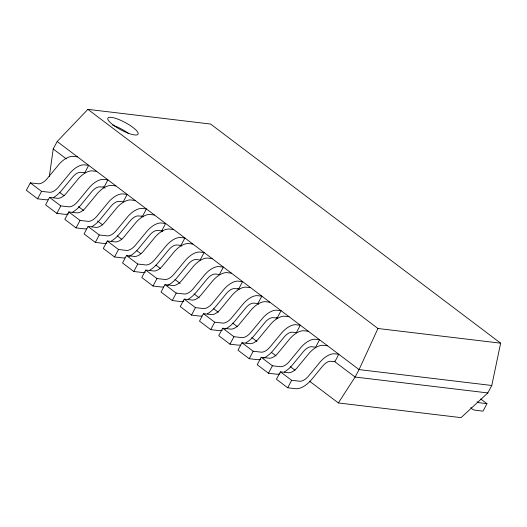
<?xml version="1.0" encoding="UTF-8"?>
<svg xmlns="http://www.w3.org/2000/svg" width="527" height="527" viewBox="0 0 527 527"><rect width="100%" height="100%" fill="white"/><g stroke="black" fill="none" stroke-linecap="round" stroke-linejoin="round"><path stroke-width="0.79" d="M49.334 176.519L53.214 148.963L57.173 141.519L87.89 109.359L210.596 124.049L500.65 343.182L491.783 385.481L487.824 392.931L461.059 417.641L338.36 402.951L309.487 381.14M500.65 343.182L377.951 328.499L359.065 369.598L355.106 377.042L338.36 402.951M77.443 156.835L72.423 156.308A18.676 9.769 -52.9 0 0 59.34 163.917L46.653 179.259A11.199 5.863 -52.9 0 1 38.807 183.824L30.309 182.869L26.35 190.313L37.595 198.811L45.421 199.746A19.921 10.421 -52.9 0 0 47.878 199.68M37.595 198.811L41.554 191.367L50.052 192.322A11.199 5.863 -52.9 0 0 57.898 187.757L70.585 172.415A18.676 9.769 -52.9 0 1 83.674 164.806L88.694 165.333L84.735 172.777L80.822 172.309A9.96 5.211 -52.9 0 0 72.601 177.085L61.857 190.188A19.921 10.421 -52.9 0 1 53.464 197.553M96.685 171.367L91.665 170.84A18.676 9.769 -52.9 0 0 78.582 178.455L65.895 193.798A11.199 5.863 -52.9 0 1 58.042 198.363L49.545 197.401L45.585 204.851L56.837 213.349L64.663 214.285A19.921 10.421 -52.9 0 0 68.444 213.929M56.837 213.349L60.796 205.899L69.294 206.861A11.199 5.863 -52.9 0 0 77.14 202.296L89.827 186.947A18.676 9.769 -52.9 0 1 102.91 179.338L107.93 179.865L103.971 187.309L100.058 186.841A9.96 5.211 -52.9 0 0 91.843 191.624L81.092 204.726A19.921 10.421 -52.9 0 1 72.7 212.091M115.92 185.906L110.901 185.379A18.676 9.769 -52.9 0 0 97.818 192.987L85.13 208.33A11.199 5.863 -52.9 0 1 77.285 212.895L68.787 211.94L64.828 219.384L76.072 227.881L83.898 228.817A19.921 10.421 -52.9 0 0 86.356 228.751M76.072 227.881L80.032 220.438L88.529 221.393A11.199 5.863 -52.9 0 0 96.375 216.828L109.063 201.485A18.676 9.769 -52.9 0 1 122.145 193.877L127.172 194.404L123.213 201.848L119.3 201.38A9.96 5.211 -52.9 0 0 111.078 206.156L100.334 219.258A19.921 10.421 -52.9 0 1 91.942 226.623M135.162 200.438L130.143 199.911A18.676 9.769 -52.9 0 0 117.053 207.519L104.366 222.868A11.199 5.863 -52.9 0 1 96.52 227.427L88.022 226.472L84.063 233.922L95.315 242.413L103.14 243.355A19.921 10.421 -52.9 0 0 106.922 243M95.315 242.413L99.274 234.97L107.771 235.925A11.199 5.863 -52.9 0 0 115.617 231.366L128.305 216.017A18.676 9.769 -52.9 0 1 141.388 208.409L146.407 208.936L142.448 216.38L138.535 215.912A9.96 5.211 -52.9 0 0 130.321 220.694L119.57 233.797A19.921 10.421 -52.9 0 1 111.177 241.162M154.398 214.97L149.378 214.449A18.676 9.769 -52.9 0 0 136.295 222.058L123.608 237.4A11.199 5.863 -52.9 0 1 115.762 241.965L107.264 241.01L103.305 248.454L114.55 256.952L122.376 257.887A19.921 10.421 -52.9 0 0 124.827 257.822M114.55 256.952L118.509 249.508L127.007 250.463A11.199 5.863 -52.9 0 0 134.853 245.898L147.54 230.556A18.676 9.769 -52.9 0 1 160.623 222.941L165.649 223.468L161.69 230.918L157.777 230.444A9.96 5.211 -52.9 0 0 149.556 235.226L138.812 248.329A19.921 10.421 -52.9 0 1 128.97 256.465M173.64 229.508L168.614 228.981A18.676 9.769 -52.9 0 0 155.531 236.59L142.843 251.932A11.199 5.863 -52.9 0 1 134.998 256.497L126.5 255.542L122.541 262.986L133.792 271.484L141.618 272.419A19.921 10.421 -52.9 0 0 145.399 272.07M133.792 271.484L137.751 264.04L146.249 264.995A11.199 5.863 -52.9 0 0 154.095 260.43L166.782 245.088A18.676 9.769 -52.9 0 1 179.865 237.479L184.885 238.006L180.926 245.45L177.013 244.983A9.96 5.211 -52.9 0 0 168.798 249.758L158.047 262.861A19.921 10.421 -52.9 0 1 149.655 270.226M192.875 244.041L187.856 243.514A18.676 9.769 -52.9 0 0 174.773 251.129L162.085 266.471A11.199 5.863 -52.9 0 1 154.24 271.036L145.742 270.081L141.783 277.525L153.028 286.023L160.854 286.958A19.921 10.421 -52.9 0 0 163.304 286.892M153.028 286.023L156.987 278.572L165.485 279.534A11.199 5.863 -52.9 0 0 173.33 274.969L186.018 259.62A18.676 9.769 -52.9 0 1 199.101 252.011L204.12 252.538L200.161 259.982L196.255 259.515A9.96 5.211 -52.9 0 0 188.034 264.297L177.289 277.4A19.921 10.421 -52.9 0 1 167.448 285.535M212.117 258.579L207.091 258.052A18.676 9.769 -52.9 0 0 194.008 265.661L181.321 281.003A11.199 5.863 -52.9 0 1 173.475 285.568L164.977 284.613L161.018 292.057L172.27 300.555L180.089 301.49A19.921 10.421 -52.9 0 0 183.877 301.134M172.27 300.555L176.222 293.111L184.727 294.066A11.199 5.863 -52.9 0 0 192.572 289.501L205.26 274.159A18.676 9.769 -52.9 0 1 218.343 266.55L223.362 267.077L219.403 274.521L215.49 274.053A9.96 5.211 -52.9 0 0 207.276 278.829L196.525 291.932A19.921 10.421 -52.9 0 1 188.132 299.296M231.353 273.111L226.333 272.584A18.676 9.769 -52.9 0 0 213.251 280.193L200.563 295.542A11.199 5.863 -52.9 0 1 192.717 300.107L184.219 299.145L180.26 306.595L191.505 315.087L199.331 316.029A19.921 10.421 -52.9 0 0 201.782 315.963M191.505 315.087L195.464 307.643L203.962 308.598A11.199 5.863 -52.9 0 0 211.808 304.039L224.495 288.691A18.676 9.769 -52.9 0 1 237.578 281.082L242.598 281.609L238.639 289.053L234.726 288.585A9.96 5.211 -52.9 0 0 226.511 293.368L215.767 306.47A19.921 10.421 -52.9 0 1 207.368 313.835M250.588 287.643L245.569 287.123A18.676 9.769 -52.9 0 0 232.486 294.731L219.799 310.074A11.199 5.863 -52.9 0 1 211.953 314.639L203.455 313.684L199.496 321.127L210.741 329.625L218.567 330.561A19.921 10.421 -52.9 0 0 222.354 330.205M210.741 329.625L214.7 322.181L223.198 323.137A11.199 5.863 -52.9 0 0 231.05 318.572L243.737 303.229A18.676 9.769 -52.9 0 1 256.82 295.614L261.84 296.141L257.881 303.592L253.968 303.124A9.96 5.211 -52.9 0 0 245.753 307.9L235.002 321.002A19.921 10.421 -52.9 0 1 225.161 329.138M269.831 302.182L264.811 301.655A18.676 9.769 -52.9 0 0 251.728 309.263L239.041 324.606A11.199 5.863 -52.9 0 1 231.195 329.171L222.697 328.216L218.738 335.659L229.983 344.157L237.809 345.093A19.921 10.421 -52.9 0 0 240.259 345.027M229.983 344.157L233.942 336.713L242.44 337.669A11.199 5.863 -52.9 0 0 250.285 333.104L262.973 317.761A18.676 9.769 -52.9 0 1 276.056 310.153L281.075 310.68L277.116 318.124L273.203 317.656A9.96 5.211 -52.9 0 0 264.989 322.432L254.245 335.534A19.921 10.421 -52.9 0 1 245.845 342.899M289.066 316.714L284.046 316.187A18.676 9.769 -52.9 0 0 270.964 323.802L258.276 339.144A11.199 5.863 -52.9 0 1 250.43 343.709L241.933 342.754L237.973 350.198L249.218 358.696L257.044 359.631A19.921 10.421 -52.9 0 0 260.832 359.276M249.218 358.696L253.177 351.245L261.675 352.207A11.199 5.863 -52.9 0 0 269.521 347.642L282.208 332.293A18.676 9.769 -52.9 0 1 295.298 324.685L300.318 325.212L296.358 332.656L292.445 332.188A9.96 5.211 -52.9 0 0 284.224 336.97L273.48 350.073A19.921 10.421 -52.9 0 1 263.638 358.208M308.308 331.252L303.288 330.725A18.676 9.769 -52.9 0 0 290.206 338.334L277.518 353.676A11.199 5.863 -52.9 0 1 269.666 358.241L261.168 357.286L257.209 364.73L268.46 373.228L276.286 374.163A19.921 10.421 -52.9 0 0 280.068 373.814M268.46 373.228L272.419 365.784L280.917 366.739A11.199 5.863 -52.9 0 0 288.763 362.174L301.451 346.832A18.676 9.769 -52.9 0 1 314.533 339.223L319.553 339.75L315.594 347.194L311.681 346.726A9.96 5.211 -52.9 0 0 303.466 351.502L292.716 364.605A19.921 10.421 -52.9 0 1 284.323 371.97M280.41 371.818L276.451 379.269L287.696 387.76L295.522 388.702A19.921 10.421 -52.9 0 0 311.958 379.144L322.702 366.041A9.96 5.211 -52.9 0 1 330.923 361.258L334.836 361.726L338.795 354.282L333.769 353.755A18.676 9.769 -52.9 0 0 320.686 361.364L307.999 376.713A11.199 5.863 -52.9 0 1 300.153 381.271L291.655 380.316L280.41 371.818L288.908 372.78A11.199 5.863 -52.9 0 0 296.754 368.215L309.441 352.866A18.676 9.769 -52.9 0 1 322.524 345.257L327.544 345.784M287.696 387.76L291.655 380.316M480.729 398.972L486.974 403.695L483.015 411.139L475.189 410.204A19.921 10.421 -52.9 0 1 470.809 407.47M491.783 385.481L359.065 369.598L57.173 141.519M487.824 392.931L355.106 377.042L334.131 361.193M486.974 403.695L478.536 402.621A11.199 5.863 -52.9 0 1 477.047 401.693M87.89 109.359L377.951 328.499M53.214 148.963L66.33 158.877M103.068 186.63L105.038 188.119M141.776 215.872L143.087 216.867M161.46 230.74L162.771 231.735M180.484 245.114L181.795 246.109M237.756 288.388L239.074 289.376M257.426 303.249L258.737 304.237M276.438 317.61L277.749 318.598M59.459 192.243L64.057 195.715M78.49 206.624L83.74 210.589M97.521 220.997L102.772 224.963M117.211 235.872L121.803 239.344M136.895 250.747L140.834 253.724M155.926 265.127L160.524 268.592M174.957 279.501L180.208 283.467M193.989 293.882L199.239 297.847M213.679 308.756L218.27 312.228M232.71 323.13L237.302 326.602M251.741 337.511L256.985 341.476M271.425 352.385L276.016 355.857M290.456 366.759L295.048 370.231M30.309 182.869L41.554 191.367M49.545 197.401L60.796 205.899M68.787 211.94L80.032 220.438M88.022 226.472L99.274 234.97M107.264 241.01L118.509 249.508M126.5 255.542L137.751 264.04M145.742 270.081L156.987 278.572M164.977 284.613L176.222 293.111M184.219 299.145L195.464 307.643M203.455 313.684L214.7 322.181M222.697 328.216L233.942 336.713M241.933 342.754L253.177 351.245M261.168 357.286L272.419 365.784M112.818 125.222A17.108 4.256 28 0 1 128.66 133.489M113.121 124.965A17.108 4.256 28 0 0 137.955 134.339A17.108 4.256 28 0 0 117.811 119.122A17.108 4.256 28 0 0 113.121 124.965"/></g></svg>
